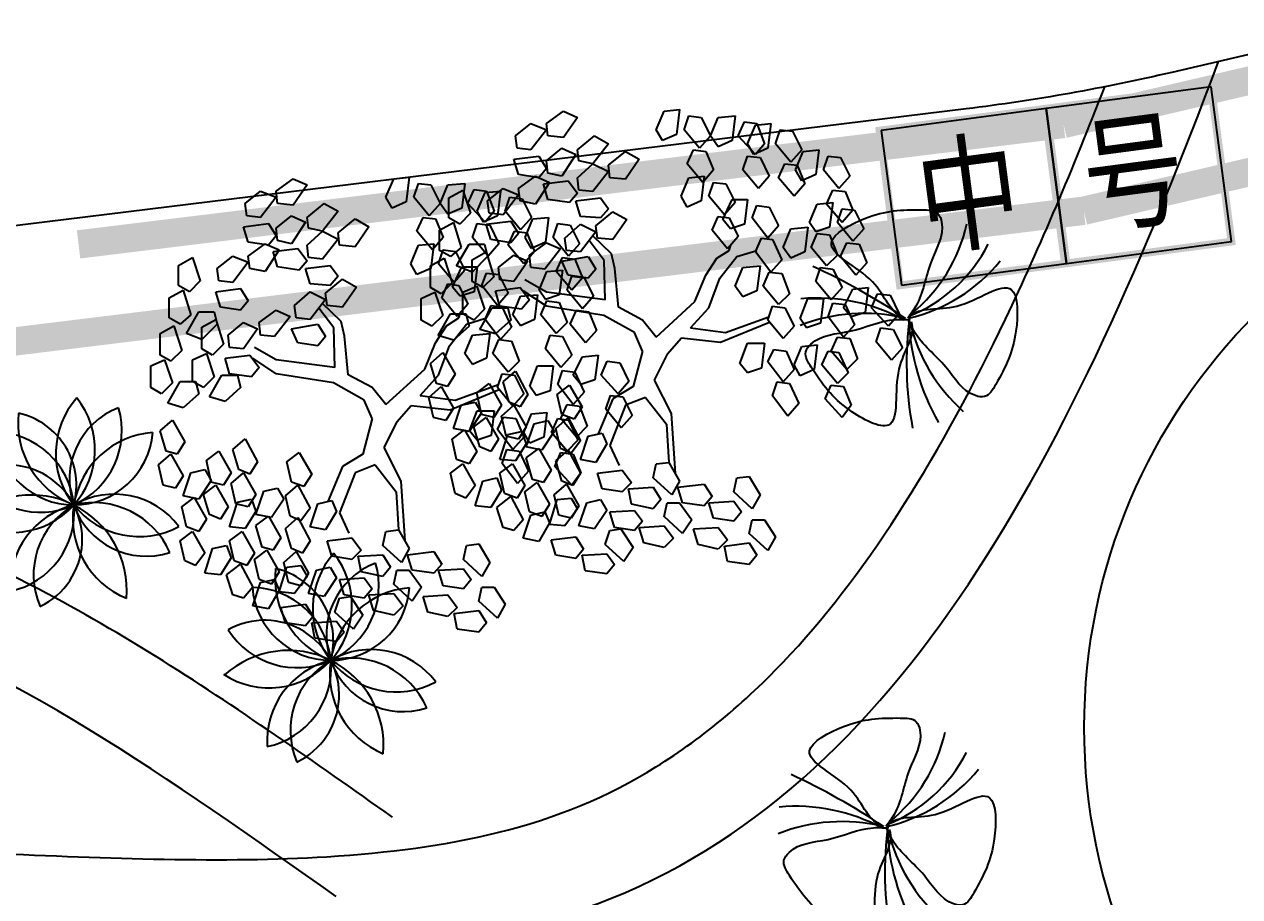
# Model space of a CAD drawing. Extents: x -809667 to 586099, y 3084146 to 3634412.
# Drawn here: x 381263.86 to 381271.35, y 3084223.87 to 3084229.25 of the extents above; entities that cross this region are included whole.
import ezdxf

# ---------------------------------------------------------------- set-up
doc = ezdxf.new("R2010")
doc.units = 0
doc.header["$LTSCALE"] = 0.5
doc.layers.get('0').update_dxf_attribs({"linetype": 'CONTINUOUS'})
for name, color, linetype in [('E-DIM-DQ', 7, 'CONTINUOUS'), ('E-SIG_TEXT', 7, 'CONTINUOUS'), ('WIRE-照明', 1, 'CONTINUOUS'), ('WIRE-通讯', 4, 'CONTINUOUS'), ('乔木', 84, 'CONTINUOUS'), ('文字', 7, 'CONTINUOUS'), ('树', 3, 'CONTINUOUS')]:
    doc.layers.add(name, color=color, linetype=linetype)
doc.styles.add('-宋体', font='', dxfattribs={"width": 0.6})
doc.styles.get('-宋体').set_extended_font_data('NSimSun')

# ---------------------------------------------------------------- blocks, each defined once
blk = doc.blocks.new('幌伞枫')
at = {"layer": '乔木', "color": 0}
for p, q in [((-530.7, 995.3), (-449.9, 1054)), ((-449.9, 1054), (-383.9, 1024.6)), ((-9.5, 965.9), (27.2, 1054)), ((27.2, 1054), (100.6, 1061.3)), ((100.6, 1061.3), (85.9, 943.9)), ((-677.5, 936.5), (-604.1, 995.3)), ((-604.1, 995.3), (-530.7, 965.9)), ((-523.3, 936.5), (-530.7, 995.3)), ((-383.9, 1024.6), (-449.9, 929.2)), ((122.6, 965.9), (144.7, 1032)), ((144.7, 1032), (203.4, 1024.6)), ((203.4, 1024.6), (247.4, 936.5)), ((247.4, 936.5), (284.1, 1024.6)), ((284.1, 1024.6), (364.9, 1032)), ((364.9, 1032), (350.2, 914.5)), ((379.5, 936.5), (408.9, 1002.6)), ((408.9, 1002.6), (467.6, 995.3)), ((423.6, 899.8), (460.3, 987.9)), ((460.3, 987.9), (533.7, 995.3)), ((467.6, 995.3), (504.3, 899.8)), ((533.7, 995.3), (519, 877.8)), ((-670.1, 877.8), (-677.5, 936.5)), ((-530.7, 965.9), (-604.1, 870.5)), ((-449.9, 929.2), (-523.3, 936.5)), ((-383.9, 870.5), (-303.1, 936.5)), ((-303.1, 936.5), (-237, 899.8)), ((19.9, 914.5), (-9.5, 965.9)), ((85.9, 943.9), (19.9, 914.5)), ((196, 877.8), (122.6, 965.9)), ((247.4, 936.5), (196, 877.8)), ((284.1, 885.2), (247.4, 936.5)), ((460.3, 848.5), (379.5, 936.5)), ((555.7, 899.8), (577.7, 965.9)), ((577.7, 965.9), (636.5, 958.6)), ((636.5, 958.6), (680.5, 870.5)), ((-604.1, 870.5), (-670.1, 877.8)), ((-530.7, 819.1), (-457.3, 877.8)), ((-457.3, 877.8), (-391.2, 848.5)), ((-376.5, 819.1), (-383.9, 870.5)), ((-237, 899.8), (-310.4, 804.4)), ((137.3, 804.4), (166.7, 870.5)), ((166.7, 870.5), (225.4, 863.1)), ((350.2, 914.5), (284.1, 885.2)), ((453, 848.5), (423.6, 899.8)), ((519, 877.8), (453, 848.5)), ((504.3, 899.8), (460.3, 848.5)), ((629.1, 811.8), (555.7, 899.8)), ((680.5, 870.5), (629.1, 811.8)), ((687.8, 863.1), (761.3, 870.5)), ((761.3, 870.5), (746.6, 753)), ((-684.8, 826.4), (-567.4, 841.1)), ((-662.8, 753), (-684.8, 826.4)), ((-567.4, 841.1), (-530.7, 782.4)), ((-523.3, 760.4), (-530.7, 819.1)), ((-391.2, 848.5), (-457.3, 745.7)), ((-310.4, 804.4), (-376.5, 819.1)), ((-237, 797.1), (-156.3, 863.1)), ((-156.3, 863.1), (-90.2, 826.4)), ((-90.2, 826.4), (-156.3, 731)), ((225.4, 863.1), (262.1, 775.1)), ((401.6, 775.1), (423.6, 841.1)), ((423.6, 841.1), (482.3, 833.8)), ((482.3, 833.8), (526.4, 745.7)), ((651.1, 775.1), (687.8, 863.1)), ((783.3, 775.1), (805.3, 841.1)), ((805.3, 841.1), (864, 833.8)), ((864, 833.8), (908.1, 745.7)), ((-567.4, 738.4), (-662.8, 753)), ((-530.7, 782.4), (-567.4, 738.4)), ((-457.3, 745.7), (-523.3, 760.4)), ((-383.9, 738.4), (-310.4, 804.4)), ((-310.4, 804.4), (-237, 767.7)), ((-237, 767.7), (-310.4, 672.3)), ((-229.7, 738.4), (-237, 797.1)), ((210.7, 716.3), (137.3, 804.4)), ((262.1, 775.1), (210.7, 716.3)), ((475, 687), (401.6, 775.1)), ((570.4, 738.4), (599.8, 804.4)), ((599.8, 804.4), (658.5, 797.1)), ((680.5, 723.7), (651.1, 775.1)), ((658.5, 797.1), (695.2, 709)), ((746.6, 753), (680.5, 723.7)), ((856.7, 687), (783.3, 775.1)), ((-662.8, 687), (-582, 745.7)), ((-582, 745.7), (-516, 716.3)), ((-516, 716.3), (-582, 613.6)), ((-545.3, 709), (-427.9, 723.7)), ((-523.3, 635.6), (-545.3, 709)), ((-427.9, 723.7), (-383.9, 665)), ((-376.5, 679.6), (-383.9, 738.4)), ((-156.3, 731), (-229.7, 738.4)), ((108, 650.3), (144.7, 738.4)), ((144.7, 738.4), (218.1, 745.7)), ((218.1, 745.7), (203.4, 628.2)), ((240.1, 650.3), (262.1, 716.3)), ((262.1, 716.3), (320.8, 709)), ((320.8, 709), (364.9, 620.9)), ((526.4, 745.7), (475, 687)), ((643.8, 650.3), (570.4, 738.4)), ((695.2, 709), (643.8, 650.3)), ((908.1, 745.7), (856.7, 687)), ((-993.1, 642.9), (-927, 679.6)), ((-993.1, 547.5), (-993.1, 642.9)), ((-927, 679.6), (-890.3, 569.5)), ((-809.6, 628.2), (-736.2, 687)), ((-736.2, 687), (-662.8, 657.6)), ((-662.8, 657.6), (-736.2, 562.2)), ((-655.4, 628.2), (-662.8, 687)), ((-420.6, 620.9), (-523.3, 635.6)), ((-383.9, 665), (-420.6, 620.9)), ((-391.2, 628.2), (-273.7, 642.9)), ((-310.4, 672.3), (-376.5, 679.6)), ((-273.7, 642.9), (-237, 591.5)), ((137.3, 598.9), (108, 650.3)), ((313.5, 562.2), (240.1, 650.3)), ((306.1, 540.2), (350.2, 635.6)), ((350.2, 635.6), (423.6, 635.6)), ((423.6, 635.6), (408.9, 518.1)), ((798, 613.6), (827.3, 679.6)), ((827.3, 679.6), (886, 672.3)), ((886, 672.3), (922.7, 584.2)), ((-802.3, 569.5), (-809.6, 628.2)), ((-582, 613.6), (-655.4, 628.2)), ((-369.2, 554.8), (-391.2, 628.2)), ((-295.8, 510.8), (-215, 576.9)), ((-237, 591.5), (-273.7, 547.5)), ((-215, 576.9), (-149, 540.2)), ((203.4, 628.2), (137.3, 598.9)), ((364.9, 620.9), (313.5, 562.2)), ((445.6, 547.5), (467.6, 606.2)), ((467.6, 606.2), (526.4, 598.9)), ((526.4, 598.9), (570.4, 510.8)), ((717.2, 525.5), (753.9, 613.6)), ((753.9, 613.6), (827.3, 620.9)), ((871.4, 525.5), (798, 613.6)), ((827.3, 620.9), (812.6, 503.5)), ((849.3, 525.5), (871.4, 591.5)), ((871.4, 591.5), (930.1, 584.2)), ((922.7, 584.2), (871.4, 525.5)), ((930.1, 584.2), (974.1, 496.1)), ((-1037.1, 488.8), (-971.1, 525.5)), ((-941.7, 518.1), (-993.1, 547.5)), ((-971.1, 525.5), (-934.4, 408)), ((-890.3, 569.5), (-941.7, 518.1)), ((-816.9, 518.1), (-699.5, 532.8)), ((-736.2, 562.2), (-802.3, 569.5)), ((-699.5, 532.8), (-662.8, 474.1)), ((-273.7, 547.5), (-369.2, 554.8)), ((-149, 540.2), (-215, 444.7)), ((254.8, 488.8), (284.1, 554.8)), ((284.1, 554.8), (335.5, 547.5)), ((342.8, 496.1), (306.1, 540.2)), ((335.5, 547.5), (379.5, 459.4)), ((519, 452.1), (445.6, 547.5)), ((746.6, 481.4), (717.2, 525.5)), ((922.7, 437.4), (849.3, 525.5)), ((-1037.1, 393.4), (-1037.1, 488.8)), ((-794.9, 444.7), (-816.9, 518.1)), ((-662.8, 474.1), (-699.5, 430.1)), ((-442.6, 452.1), (-369.2, 518.1)), ((-369.2, 518.1), (-295.8, 481.4)), ((-295.8, 481.4), (-369.2, 386)), ((-221.9, 376.9), (-310.5, 462.2)), ((-288.4, 452.1), (-295.8, 510.8)), ((328.2, 400.7), (254.8, 488.8)), ((408.9, 518.1), (342.8, 496.1)), ((570.4, 510.8), (519, 452.1)), ((592.4, 408), (629.1, 496.1)), ((629.1, 496.1), (709.9, 503.5)), ((709.9, 503.5), (695.2, 386)), ((724.5, 408), (753.9, 474.1)), ((812.6, 503.5), (746.6, 481.4)), ((753.9, 474.1), (812.6, 466.8)), ((812.6, 466.8), (849.3, 371.3)), ((974.1, 496.1), (922.7, 437.4)), ((-934.4, 408), (-985.8, 364)), ((-956.4, 320), (-897.7, 422.7)), ((-897.7, 422.7), (-824.3, 422.7)), ((-824.3, 422.7), (-809.6, 364)), ((-699.5, 430.1), (-794.9, 444.7)), ((-611.4, 371.3), (-530.7, 430.1)), ((-530.7, 430.1), (-464.6, 400.7)), ((-435.2, 393.4), (-442.6, 452.1)), ((-256.9, 345.9), (-327.2, 440.6)), ((-215, 444.7), (-288.4, 452.1)), ((379.5, 459.4), (328.2, 400.7)), ((335.5, 393.4), (344, 418.8)), ((460.3, 386), (489.7, 452.1)), ((489.7, 452.1), (541, 444.7)), ((541, 444.7), (585.1, 349.3)), ((629.1, 356.7), (592.4, 408)), ((798, 320), (724.5, 408)), ((864, 364), (893.4, 430.1)), ((893.4, 430.1), (952.1, 422.7)), ((952.1, 422.7), (988.8, 334.6)), ((-1081.2, 320), (-1015.1, 356.7)), ((-985.8, 364), (-1037.1, 393.4)), ((-1015.1, 356.7), (-978.4, 239.2)), ((-883, 349.3), (-816.9, 386)), ((-809.6, 364), (-883, 290.6)), ((-883, 246.5), (-883, 349.3)), ((-816.9, 386), (-780.2, 268.6)), ((-758.2, 312.6), (-684.8, 371.3)), ((-684.8, 371.3), (-618.7, 342)), ((-604.1, 312.6), (-611.4, 371.3)), ((-464.6, 400.7), (-538, 305.3)), ((-457.3, 342), (-332.5, 364)), ((-369.2, 386), (-435.2, 393.4)), ((-332.5, 364), (-295.8, 305.3)), ((-206.4, 307), (-221.9, 376.9)), ((225.4, 275.9), (276.8, 356.7)), ((276.8, 356.7), (335.5, 393.4)), ((291.5, 261.2), (372.2, 364)), ((372.2, 364), (467.6, 393.4)), ((533.7, 290.6), (460.3, 386)), ((585.1, 349.3), (533.7, 290.6)), ((695.2, 386), (629.1, 356.7)), ((849.3, 371.3), (798, 320)), ((937.4, 275.9), (864, 364)), ((-1081.2, 217.2), (-1081.2, 320)), ((-883, 290.6), (-956.4, 320)), ((-750.9, 253.9), (-758.2, 312.6)), ((-618.7, 342), (-684.8, 246.5)), ((-538, 305.3), (-604.1, 312.6)), ((-427.9, 275.9), (-457.3, 342)), ((-295.8, 305.3), (-332.5, 261.2)), ((-251.7, 158.5), (-256.9, 345.9)), ((-188.4, 124.2), (-206.4, 307)), ((364.9, 224.5), (401.6, 312.6)), ((401.6, 312.6), (482.3, 320)), ((482.3, 320), (467.6, 202.5)), ((497, 224.5), (526.4, 290.6)), ((526.4, 290.6), (585.1, 283.3)), ((746.6, 246.5), (768.6, 312.6)), ((768.6, 312.6), (827.3, 305.3)), ((827.3, 305.3), (871.4, 217.2)), ((988.8, 334.6), (937.4, 275.9)), ((-978.4, 239.2), (-1029.8, 187.8)), ((-831.6, 217.2), (-883, 246.5)), ((-780.2, 268.6), (-831.6, 217.2)), ((-684.8, 246.5), (-750.9, 253.9)), ((-530.7, 195.2), (-633.4, 253.9)), ((-332.5, 261.2), (-427.9, 275.9)), ((174, 151.1), (225.4, 275.9)), ((240.1, 121.8), (291.5, 261.2)), ((585.1, 283.3), (621.8, 187.8)), ((820, 158.5), (746.6, 246.5)), ((-1125.2, 165.8), (-1059.2, 195.2)), ((-1029.8, 187.8), (-1081.2, 217.2)), ((-1059.2, 195.2), (-1022.5, 85.1)), ((-927, 195.2), (-861, 224.5)), ((-927, 92.4), (-927, 195.2)), ((-861, 224.5), (-824.3, 114.4)), ((-772.9, 202.5), (-655.4, 217.2)), ((-750.9, 129.1), (-772.9, 202.5)), ((-655.4, 217.2), (-611.4, 158.5)), ((-530.7, 129.1), (-640.8, 202.5)), ((-251.7, 158.5), (-530.7, 195.2)), ((401.6, 173.1), (364.9, 224.5)), ((467.6, 202.5), (401.6, 173.1)), ((570.4, 136.4), (497, 224.5)), ((621.8, 187.8), (570.4, 136.4)), ((871.4, 217.2), (820, 158.5)), ((878.7, 121.8), (922.7, 209.8)), ((922.7, 209.8), (996.1, 217.2)), ((996.1, 217.2), (981.5, 99.7)), ((1010.8, 121.8), (1040.2, 187.8)), ((1040.2, 187.8), (1098.9, 180.5)), ((1098.9, 180.5), (1143, 92.4)), ((-1125.2, 63), (-1125.2, 165.8)), ((-846.3, 19), (-787.6, 121.8)), ((-787.6, 121.8), (-714.2, 121.8)), ((-648.1, 114.4), (-750.9, 129.1)), ((-714.2, 121.8), (-699.5, 63)), ((-611.4, 158.5), (-648.1, 114.4)), ((-259.1, 85.1), (-530.7, 129.1)), ((-75.6, 63), (-188.4, 124.2)), ((-9.5, -17.7), (174, 151.1)), ((152, 26.3), (240.1, 121.8)), ((519, 63), (541, 129.1)), ((541, 129.1), (599.8, 121.8)), ((599.8, 121.8), (643.8, 33.7)), ((673.2, 70.4), (709.9, 165.8)), ((709.9, 165.8), (783.3, 165.8)), ((783.3, 165.8), (768.6, 48.4)), ((805.3, 77.7), (827.3, 143.8)), ((827.3, 143.8), (886, 136.4)), ((915.4, 77.7), (878.7, 121.8)), ((886, 136.4), (930.1, 41)), ((1091.6, 33.7), (1010.8, 121.8)), ((-1073.9, 33.7), (-1125.2, 63)), ((-1022.5, 85.1), (-1073.9, 33.7)), ((-1044.5, -10.4), (-985.8, 92.4)), ((-985.8, 92.4), (-912.4, 92.4)), ((-875.7, 63), (-927, 92.4)), ((-912.4, 92.4), (-897.7, 33.7)), ((-824.3, 114.4), (-875.7, 63)), ((-699.5, 63), (-772.9, -3)), ((-112.3, 4.3), (-259.1, 85.1)), ((-9.5, -17.7), (-75.6, 63)), ((318.1, 4.2), (524.2, 78.5)), ((592.4, -25), (519, 63)), ((702.5, 26.3), (673.2, 70.4)), ((878.7, -17.7), (805.3, 77.7)), ((981.5, 99.7), (915.4, 77.7)), ((1143, 92.4), (1091.6, 33.7)), ((-897.7, 33.7), (-971.1, -32.4)), ((-772.9, -3), (-846.3, 19)), ((-75.6, -83.8), (-112.3, 4.3)), ((152, 26.3), (318.1, 4.2)), ((294.8, -42.4), (527, 53.4)), ((643.8, 33.7), (592.4, -25)), ((768.6, 48.4), (702.5, 26.3)), ((930.1, 41), (878.7, -17.7)), ((1032.8, -39.7), (1054.9, 26.3)), ((1054.9, 26.3), (1113.6, 19)), ((1113.6, 19), (1157.6, -69.1)), ((-971.1, -32.4), (-1044.5, -10.4)), ((-9.5, -17.7), (-9.5, -17.7)), ((-9.5, -17.7), (-9.5, -17.7)), ((-9.5, -17.7), (-9.5, -17.7)), ((-9.5, -17.7), (-9.5, -17.7)), ((-9.5, -17.7), (-9.5, -17.7)), ((-9.5, -17.7), (-9.5, -17.7)), ((-9.5, -17.7), (-9.5, -17.7)), ((-9.5, -17.7), (-9.5, -17.7)), ((-9.5, -17.7), (-9.5, -17.7)), ((-9.5, -17.7), (-9.5, -17.7)), ((-9.5, -17.7), (-9.5, -17.7)), ((-9.5, -17.7), (-9.5, -17.7)), ((-9.5, -17.7), (-9.5, -17.7)), ((-9.5, -17.7), (-9.5, -17.7)), ((-9.5, -17.7), (-9.5, -17.7)), ((-9.5, -17.7), (-9.5, -17.7)), ((-9.5, -17.7), (-9.5, -17.7)), ((-9.5, -17.7), (-9.5, -17.7)), ((-9.5, -17.7), (-9.5, -17.7)), ((-9.5, -17.7), (-9.5, -17.7)), ((-9.5, -17.7), (-9.5, -17.7)), ((-9.5, -17.7), (-9.5, -17.7)), ((-9.5, -17.7), (-9.5, -17.7)), ((-9.5, -17.7), (-9.5, -17.7)), ((-9.5, -17.7), (-9.5, -17.7)), ((-9.5, -17.7), (-9.5, -17.7)), ((-9.5, -17.7), (-9.5, -17.7)), ((-9.5, -17.7), (-9.5, -17.7)), ((-9.5, -17.7), (-9.5, -17.7)), ((-9.5, -17.7), (-9.5, -17.7)), ((-9.5, -17.7), (-9.5, -17.7)), ((-9.5, -17.7), (-9.5, -17.7)), ((-9.5, -17.7), (-9.5, -17.7)), ((-9.5, -17.7), (-9.5, -17.7)), ((-9.5, -17.7), (-9.5, -17.7)), ((-9.5, -17.7), (-9.5, -17.7)), ((-9.5, -17.7), (-9.5, -17.7)), ((-9.5, -17.7), (-9.5, -17.7)), ((-9.5, -17.7), (-9.5, -17.7)), ((-9.5, -17.7), (-9.5, -17.7)), ((41.9, -98.5), (109.5, -21.8)), ((109.5, -21.8), (294.8, -42.4)), ((386.9, -142.5), (423.6, -47.1)), ((423.6, -47.1), (504.3, -47.1)), ((504.3, -47.1), (489.7, -164.5)), ((680.5, -61.7), (753.9, -54.4)), ((753.9, -54.4), (739.2, -171.9)), ((820, -83.8), (849.3, -17.7)), ((849.3, -17.7), (908.1, -25)), ((908.1, -25), (944.8, -120.5)), ((1106.3, -127.8), (1032.8, -39.7)), ((-1081.2, -142.5), (-1022.5, -91.1)), ((-1022.5, -91.1), (-963.7, -193.9)), ((-75.6, -83.8), (-119.6, -252.6)), ((41.9, -98.5), (-19.6, -221.3)), ((519, -135.2), (548.4, -76.4)), ((548.4, -76.4), (607.1, -83.8)), ((607.1, -83.8), (643.8, -171.9)), ((643.8, -149.8), (680.5, -61.7)), ((775.9, -149.8), (805.3, -83.8)), ((805.3, -83.8), (856.7, -91.1)), ((893.4, -171.9), (820, -83.8)), ((856.7, -91.1), (900.7, -186.5)), ((1157.6, -69.1), (1106.3, -127.8)), ((-1051.8, -237.9), (-1081.2, -142.5)), ((423.6, -186.5), (386.9, -142.5)), ((489.7, -164.5), (423.6, -186.5)), ((592.4, -230.6), (519, -135.2)), ((643.8, -171.9), (592.4, -230.6)), ((673.2, -201.2), (643.8, -149.8)), ((739.2, -171.9), (673.2, -201.2)), ((849.3, -237.9), (775.9, -149.8)), ((944.8, -120.5), (893.4, -171.9)), ((-963.7, -193.9), (-1000.4, -252.6)), ((-736.2, -230.6), (-677.5, -179.2)), ((-706.8, -326), (-736.2, -230.6)), ((-677.5, -179.2), (-618.7, -289.3)), ((-19.6, -221.3), (61.7, -380.2)), ((541, -296.6), (563.1, -230.6)), ((563.1, -230.6), (621.8, -237.9)), ((900.7, -186.5), (849.3, -237.9)), ((-1088.5, -304), (-1029.8, -252.6)), ((-1000.4, -252.6), (-1051.8, -237.9)), ((-1029.8, -252.6), (-971.1, -355.4)), ((-861, -282), (-802.3, -237.9)), ((-839, -384.7), (-861, -282)), ((-802.3, -237.9), (-743.5, -340.7)), ((-479.3, -289.3), (-420.6, -245.3)), ((-420.6, -245.3), (-361.8, -348)), ((-119.6, -252.6), (-215, -311.3)), ((621.8, -237.9), (665.8, -333.3)), ((790.6, -311.3), (820, -245.3)), ((820, -245.3), (878.7, -252.6)), ((878.7, -252.6), (915.4, -340.7)), ((-1066.5, -399.4), (-1088.5, -304)), ((-971.1, -450.8), (-934.4, -340.7)), ((-934.4, -340.7), (-868.3, -326)), ((-868.3, -326), (-839, -377.4)), ((-743.5, -340.7), (-780.2, -399.4)), ((-743.5, -392.1), (-684.8, -340.7)), ((-655.4, -348), (-706.8, -326)), ((-684.8, -340.7), (-626.1, -443.5)), ((-618.7, -289.3), (-655.4, -348)), ((-457.3, -384.7), (-479.3, -289.3)), ((-215, -311.3), (-285.1, -477)), ((-156.3, -340.7), (-229.7, -531.5)), ((-60.9, -304), (-156.3, -340.7)), ((-60.9, -304), (38.4, -430.7)), ((614.4, -392.1), (541, -296.6)), ((665.8, -333.3), (614.4, -392.1)), ((871.4, -399.4), (790.6, -311.3)), ((915.4, -340.7), (871.4, -399.4)), ((-1007.8, -414.1), (-1066.5, -399.4)), ((-971.1, -355.4), (-1007.8, -414.1)), ((-839, -377.4), (-897.7, -465.5)), ((-875.7, -443.5), (-816.9, -399.4)), ((-780.2, -399.4), (-839, -384.7)), ((-816.9, -399.4), (-758.2, -502.2)), ((-721.5, -487.5), (-743.5, -392.1)), ((-486.6, -450.8), (-427.9, -399.4)), ((-398.5, -406.7), (-457.3, -384.7)), ((-427.9, -399.4), (-369.2, -509.5)), ((-361.8, -348), (-398.5, -406.7)), ((61.7, -380.2), (79.4, -664.1)), ((-978.4, -502.2), (-919.7, -458.1)), ((-897.7, -465.5), (-971.1, -450.8)), ((-919.7, -458.1), (-861, -560.9)), ((-846.3, -538.9), (-875.7, -443.5)), ((-626.1, -443.5), (-662.8, -502.2)), ((-626.1, -538.9), (-589.4, -428.8)), ((-589.4, -428.8), (-523.3, -414.1)), ((-523.3, -414.1), (-494, -465.5)), ((-464.6, -546.2), (-486.6, -450.8)), ((38.4, -430.7), (49.2, -612.3)), ((-956.4, -597.6), (-978.4, -502.2)), ((-758.2, -502.2), (-794.9, -560.9)), ((-750.9, -597.6), (-714.2, -480.2)), ((-662.8, -502.2), (-721.5, -487.5)), ((-714.2, -480.2), (-648.1, -465.5)), ((-648.1, -465.5), (-626.1, -524.2)), ((-494, -465.5), (-552.7, -553.6)), ((-369.2, -509.5), (-413.2, -568.2)), ((-369.2, -597.6), (-332.5, -487.5)), ((-332.5, -487.5), (-266.4, -472.8)), ((-266.4, -472.8), (-244.4, -524.2)), ((-861, -560.9), (-897.7, -619.6)), ((-794.9, -560.9), (-846.3, -538.9)), ((-626.1, -524.2), (-677.5, -604.9)), ((-552.7, -553.6), (-626.1, -538.9)), ((-626.1, -590.3), (-567.4, -546.2)), ((-567.4, -546.2), (-508.6, -649)), ((-486.6, -604.9), (-427.9, -553.6)), ((-413.2, -568.2), (-464.6, -546.2)), ((-427.9, -553.6), (-369.2, -663.7)), ((-244.4, -524.2), (-295.8, -612.3)), ((-229.7, -531.5), (-185.7, -627)), ((-985.8, -663.7), (-927, -619.6)), ((-897.7, -619.6), (-956.4, -597.6)), ((-927, -619.6), (-868.3, -722.4)), ((-677.5, -604.9), (-750.9, -597.6)), ((-750.9, -663.7), (-692.2, -619.6)), ((-692.2, -619.6), (-633.4, -722.4)), ((-596.7, -693), (-626.1, -590.3)), ((-457.3, -700.4), (-486.6, -604.9)), ((-295.8, -612.3), (-369.2, -597.6)), ((-24.2, -685.7), (-9.5, -619.6)), ((-9.5, -619.6), (49.2, -612.3)), ((49.2, -612.3), (100.6, -700.4)), ((-963.7, -759.1), (-985.8, -663.7)), ((-831.6, -700.4), (-765.6, -685.7)), ((-765.6, -685.7), (-743.5, -744.4)), ((-728.9, -759.1), (-750.9, -663.7)), ((-508.6, -649), (-545.3, -707.7)), ((-369.2, -663.7), (-405.9, -722.4)), ((-288.4, -663.7), (-171, -649)), ((-266.4, -737.1), (-288.4, -663.7)), ((-171, -649), (-126.9, -707.7)), ((63.9, -766.4), (-24.2, -685.7)), ((357.5, -751.7), (372.2, -685.7)), ((372.2, -685.7), (430.9, -678.3)), ((430.9, -678.3), (482.3, -766.4)), ((-868.3, -722.4), (-912.4, -781.1)), ((-868.3, -817.8), (-831.6, -700.4)), ((-743.5, -744.4), (-794.9, -825.2)), ((-633.4, -722.4), (-670.1, -781.1)), ((-633.4, -751.7), (-574.7, -707.7)), ((-545.3, -707.7), (-596.7, -693)), ((-574.7, -707.7), (-516, -810.5)), ((-494, -766.4), (-435.2, -715)), ((-405.9, -722.4), (-457.3, -700.4)), ((-435.2, -715), (-376.5, -817.8)), ((-171, -751.7), (-266.4, -737.1)), ((-126.9, -707.7), (-171, -751.7)), ((-141.6, -737.1), (-24.2, -729.7)), ((-126.9, -810.5), (-141.6, -737.1)), ((-24.2, -729.7), (12.5, -788.5)), ((100.6, -700.4), (63.9, -766.4)), ((93.3, -729.7), (218.1, -715)), ((115.3, -803.1), (93.3, -729.7)), ((218.1, -715), (254.8, -773.8)), ((-912.4, -781.1), (-963.7, -759.1)), ((-765.6, -825.2), (-699.5, -773.8)), ((-670.1, -781.1), (-728.9, -759.1)), ((-699.5, -773.8), (-640.8, -883.9)), ((-611.4, -847.2), (-633.4, -751.7)), ((-516, -905.9), (-479.3, -788.5)), ((-471.9, -861.9), (-494, -766.4)), ((-479.3, -788.5), (-413.2, -781.1)), ((-413.2, -781.1), (-383.9, -832.5)), ((-376.5, -913.2), (-339.8, -803.1)), ((-339.8, -803.1), (-273.7, -788.5)), ((-273.7, -788.5), (-244.4, -839.8)), ((12.5, -788.5), (-24.2, -832.5)), ((27.2, -869.2), (41.9, -803.1)), ((41.9, -803.1), (100.6, -803.1)), ((100.6, -803.1), (159.3, -883.9)), ((218.1, -817.8), (115.3, -803.1)), ((254.8, -773.8), (218.1, -817.8)), ((240.1, -803.1), (357.5, -795.8)), ((262.1, -876.5), (240.1, -803.1)), ((445.6, -832.5), (357.5, -751.7)), ((357.5, -795.8), (394.2, -847.2)), ((482.3, -766.4), (445.6, -832.5)), ((-794.9, -825.2), (-868.3, -817.8)), ((-736.2, -920.6), (-765.6, -825.2)), ((-640.8, -972), (-604.1, -861.9)), ((-552.7, -869.2), (-611.4, -847.2)), ((-604.1, -861.9), (-538, -847.2)), ((-516, -810.5), (-552.7, -869.2)), ((-538, -847.2), (-516, -898.6)), ((-413.2, -876.5), (-471.9, -861.9)), ((-383.9, -832.5), (-442.6, -913.2)), ((-376.5, -817.8), (-413.2, -876.5)), ((-244.4, -839.8), (-303.1, -927.9)), ((-229.7, -847.2), (-112.3, -839.8)), ((-207.7, -920.6), (-229.7, -847.2)), ((-24.2, -832.5), (-126.9, -810.5)), ((-112.3, -839.8), (-75.6, -891.2)), ((394.2, -847.2), (357.5, -891.2)), ((-684.8, -935.3), (-736.2, -920.6)), ((-640.8, -883.9), (-684.8, -935.3)), ((-516, -898.6), (-567.4, -986.6)), ((-442.6, -913.2), (-516, -905.9)), ((-303.1, -927.9), (-376.5, -913.2)), ((-112.3, -935.3), (-207.7, -920.6)), ((-75.6, -891.2), (-112.3, -935.3)), ((-90.2, -920.6), (27.2, -913.2)), ((-68.2, -994), (-90.2, -920.6)), ((115.3, -949.9), (27.2, -869.2)), ((27.2, -913.2), (71.3, -972)), ((159.3, -883.9), (115.3, -949.9)), ((166.7, -927.9), (284.1, -920.6)), ((357.5, -891.2), (262.1, -876.5)), ((284.1, -920.6), (328.2, -979.3)), ((430.9, -949.9), (445.6, -883.9)), ((445.6, -883.9), (504.3, -883.9)), ((504.3, -883.9), (555.7, -964.6)), ((-567.4, -986.6), (-640.8, -972)), ((-508.6, -979.3), (-391.2, -964.6)), ((-486.6, -1052.7), (-508.6, -979.3)), ((-391.2, -964.6), (-354.5, -1023.3)), ((-251.7, -1001.3), (-229.7, -935.3)), ((-229.7, -935.3), (-178.3, -927.9)), ((-178.3, -927.9), (-119.6, -1016)), ((71.3, -972), (27.2, -1016)), ((188.7, -1001.3), (166.7, -927.9)), ((328.2, -979.3), (284.1, -1023.3)), ((519, -1030.7), (430.9, -949.9)), ((555.7, -964.6), (519, -1030.7)), ((-354.5, -1023.3), (-391.2, -1067.4)), ((-163.6, -1082.1), (-251.7, -1001.3)), ((-119.6, -1016), (-163.6, -1082.1)), ((27.2, -1016), (-68.2, -994)), ((284.1, -1023.3), (188.7, -1001.3)), ((313.5, -1008.7), (430.9, -994)), ((328.2, -1082.1), (313.5, -1008.7)), ((430.9, -994), (467.6, -1052.7)), ((-391.2, -1067.4), (-486.6, -1052.7)), ((-361.8, -1052.7), (-244.4, -1045.4)), ((-347.2, -1126.1), (-361.8, -1052.7)), ((-244.4, -1045.4), (-207.7, -1096.7)), ((430.9, -1096.7), (328.2, -1082.1)), ((467.6, -1052.7), (430.9, -1096.7)), ((-244.4, -1140.8), (-347.2, -1126.1)), ((-207.7, -1096.7), (-244.4, -1140.8))]:
    blk.add_line(p, q, dxfattribs=at)
blk = doc.blocks.new('A$C46A015EA')
at = {"layer": '树', "color": 0, "linetype": 'Continuous'}
for centre, radius, start, end in [((1.328, 4.096), 1.969, 227.5644, 31.3305), ((0.798, 3.475), 1.995, 251.8163, 53.749), ((3.771, 4.188), 2.005, 153.4396, 313.5861), ((4.101, 3.626), 1.85, 126.1691, 303.0486), ((2.09, 4.411), 1.899, 199.3601, 10.491), ((4.644, 2.796), 2.077, 109.3184, 262.8778), ((0.796, 2.582), 1.783, 359.791, 92.4715), ((2.814, 4.682), 2.119, 188.6399, 263.6226), ((0.762, 1.899), 1.939, 297.0245, 103.8489), ((1.257, 1.36), 1.796, 310.7789, 134.4149), ((3.957, 1.204), 1.944, 51.9802, 218.2571), ((3.546, 0.815), 2.009, 38.8778, 198.6816), ((2.13, 0.326), 2.294, 10.2667, 147.1518)]:
    blk.add_arc(centre, radius, start, end, dxfattribs=at)
blk = doc.blocks.new('白玉兰')
at = {"color": 0}
for centre, radius, start, end in [((-1261, 1665), 2054, 309.3934, 347.1655), ((-713, 1844), 1941, 291.8214, 332.6346), ((-4729, -6984), 8429, 56.1879, 65.279), ((-478, 2077), 2115, 283.2993, 320.8528), ((-1148, -2037), 2310, 61.625, 95.1491), ((-559, -2135), 2214, 76.7033, 111.4018), ((4371, -556), 4392, 172.1708, 190.6677), ((2827, 107), 2821, 182.2544, 209.8868), ((2146, 475), 2185, 193.3063, 228.4107)]:
    blk.add_arc(centre, radius, start, end, dxfattribs=at)
for points in [[(-33, 16), (-233, 73), (-342, 562), (-1254, 922), (-425, 1375), (-33, 1392), (376, 1386), (477, 1091), (236, 716), (185, 277), (29, 67), (-7, 18)], [(8, 31), (155, 177), (635, 34), (1395, 653), (1385, -291), (1209, -641), (1004, -995), (697, -939), (487, -546), (129, -287), (22, -49), (-3, 7)], [(36, -22), (99, -220), (-250, -580), (-51, -1540), (-885, -1095), (-1114, -777), (-1334, -432), (-1142, -186), (-697, -181), (-301, 17), (-41, 2), (21, -1)]]:
    blk.add_open_spline(points, degree=3, knots=[0, 0, 0, 0, 621.989778, 1340.944545, 1869.007736, 2592.427455, 2798.699245, 2915.827596, 3435.261502, 4029.77129, 4212.300518, 4212.300518, 4212.300518, 4212.300518], dxfattribs=at)
blk = doc.blocks.new('123213')
at = {"layer": '文字', "color": 8, "linetype": 'Continuous', "flags": 128}
blk.add_lwpolyline([(381898.2947, 3087098.4547), (381864.7822, 3087090.6215, -0.026829), (381863.5152, 3087090.3962), (381824.8017, 3087085.6367)], format="xyb", dxfattribs=at)
at = {"layer": '文字', "color": 8, "linetype": 'Continuous'}
blk.add_circle((381867.8422, 3087086.5821), 3.5997, dxfattribs=at)
for points, knots in [([(381844.5609, 3087081.0936), (381846.499, 3087080.8518), (381849.8812, 3087080.4297), (381852.9704, 3087086.7947), (381861.7252, 3087083.3889), (381864.1778, 3087088.3114), (381865.0711, 3087090.689)], [0, 0, 0, 0, 5.241038, 9.145639, 17.995635, 24.640422, 24.640422, 24.640422, 24.640422]), ([(381844.6352, 3087081.689), (381844.9347, 3087081.6516), (381845.2315, 3087081.6146), (381846.1068, 3087081.5176), (381846.6705, 3087081.4722), (381847.5904, 3087081.4804), (381847.9638, 3087081.5133), (381848.6476, 3087081.6572), (381848.9561, 3087081.7685), (381849.3946, 3087082.0228), (381849.5454, 3087082.1351), (381849.853, 3087082.4134), (381850.0065, 3087082.5764), (381850.464, 3087083.1066), (381850.7684, 3087083.5187), (381851.3109, 3087084.1642), (381851.5274, 3087084.4035), (381851.9625, 3087084.7983), (381852.1754, 3087084.9612), (381852.6207, 3087085.2337), (381852.8531, 3087085.3463), (381853.7826, 3087085.7073), (381854.5208, 3087085.8099), (381856.0105, 3087085.8766), (381856.7654, 3087085.8396), (381858.2278, 3087085.7744), (381858.9354, 3087085.7463), (381859.9522, 3087085.8083), (381860.306, 3087085.8549), (381860.9893, 3087086.023), (381861.3042, 3087086.1546), (381861.898, 3087086.5218), (381862.1736, 3087086.755), (381862.9303, 3087087.5715), (381863.3657, 3087088.282), (381863.9723, 3087089.5502), (381864.1742, 3087090.0316), (381864.369, 3087090.5325)], [0, 0, 0, 0, 0.809904, 0.809904, 2.429711, 2.429711, 3.66837, 3.66837, 4.926642, 4.926642, 5.673722, 5.673722, 6.420801, 6.420801, 7.887995, 7.887995, 8.767827, 8.767827, 9.468061, 9.468061, 10.168296, 10.168296, 12.19742, 12.19742, 14.226544, 14.226544, 16.255668, 16.255668, 17.461197, 17.461197, 18.836307, 18.836307, 20.211417, 20.211417, 22.844117, 22.844117, 24.28999, 24.28999, 24.28999, 24.28999]), ([(381859.9763, 3087086.0295), (381859.7387, 3087086.1977), (381859.4989, 3087086.3676), (381858.7694, 3087086.8681), (381858.2704, 3087087.1901), (381857.4065, 3087087.6362), (381857.0548, 3087087.7903), (381856.3262, 3087088.0271), (381855.9562, 3087088.1079), (381854.6403, 3087088.2738), (381853.6835, 3087088.1764), (381851.7854, 3087087.6992), (381850.8416, 3087087.3194), (381848.9794, 3087086.4011), (381848.0608, 3087085.8619), (381846.409, 3087084.8234), (381845.6725, 3087084.3312), (381844.9526, 3087083.8663)], [0, 0, 0, 0, 0.838582, 0.838582, 2.515746, 2.515746, 3.607863, 3.607863, 4.699979, 4.699979, 7.466248, 7.466248, 10.232516, 10.232516, 12.998785, 12.998785, 15.338185, 15.338185, 15.338185, 15.338185]), ([(381859.6296, 3087085.5399), (381858.6184, 3087086.2558), (381854.8496, 3087088.9242), (381849.6462, 3087086.2505), (381846.0049, 3087083.8332), (381845.4217, 3087083.455)], [0, 0, 0, 0, 3.569995, 13.305729, 15.183835, 15.183835, 15.183835, 15.183835])]:
    blk.add_open_spline(points, degree=3, knots=knots, dxfattribs=at)
for name, p, xscale, yscale, zscale in [('幌伞枫', (381861.6162, 3087089.0121), 0.0013, 0.0013, 0.0013), ('幌伞枫', (381859.9494, 3087088.5956), 0.0013, 0.0013, 0.0013), ('白玉兰', (381863.1573, 3087089.0967), 0.0004880798049271107, 0.0004880798049271107, 0.04880798235096967), ('白玉兰', (381863.023, 3087085.9627), 0.0004880798049271107, 0.0004880798049271107, 0.04880798235096967)]:
    blk.add_blockref(name, p, dxfattribs=dict(at, xscale=xscale, yscale=yscale, zscale=zscale))
at = {"layer": '文字', "color": 8, "linetype": 'Continuous', "xscale": 0.2560000000000001, "yscale": 0.2560000000000001, "zscale": 0.2560000000000001, "rotation": 344.8935626644683}
for p in [(381857.2032, 3087087.4892), (381858.7873, 3087086.531)]:
    blk.add_blockref('A$C46A015EA', p, dxfattribs=at)
blk = doc.blocks.new('RQWE')
at = {"layer": 'E-DIM-DQ', "const_width": 0.075, "elevation": -0.017}
for points in [[(78.17, -95.5), (76.567, -95.5), (76.567, -97.004), (78.17, -97.004)], [(79.788, -95.5), (78.185, -95.5), (78.185, -97.004), (79.788, -97.004)]]:
    blk.add_lwpolyline(points, close=True, dxfattribs=at)
at = {"layer": 'E-SIG_TEXT', "color": 3}
for p, q in [((78.185, -95.5, -0.017), (76.582, -95.5, -0.017)), ((76.582, -95.5, -0.017), (76.582, -97.004, -0.017)), ((79.788, -95.5, -0.017), (78.185, -95.5, -0.017)), ((78.185, -95.5, -0.017), (78.185, -97.004, -0.017)), ((78.185, -97.004, -0.017), (78.185, -95.5, -0.017)), ((79.788, -97.004, -0.017), (79.788, -95.5, -0.017)), ((76.582, -97.004, -0.017), (78.185, -97.004, -0.017)), ((78.185, -97.004, -0.017), (79.788, -97.004, -0.017))]:
    blk.add_line(p, q, dxfattribs=at)
at = {"layer": 'E-SIG_TEXT', "color": 3, "style": '-宋体', "width": 0.8}
for s, p in [('中', (76.846, -96.664, -0.017)), ('号', (78.449, -96.664, -0.017))]:
    blk.add_text(s, height=0.9, rotation=360, dxfattribs=at).set_placement(p)

msp = doc.modelspace()

# ---------------------------------------------------------------- linework, layer by layer
at = {"layer": 'WIRE-照明', "linetype": 'Continuous', "const_width": 0.175}
for points in [[(381270.3899, 3084228.0987), (381284.1474, 3084231.3082)], [(381246.3075, 3084225.1534), (381270.3899, 3084228.0987)]]:
    msp.add_lwpolyline(points, dxfattribs=at)
at = {"layer": 'WIRE-通讯', "linetype": 'Continuous', "const_width": 0.175}
for points in [[(381270.2648, 3084228.6338), (381301.9027, 3084236.0145)], [(381264.1918, 3084227.8911), (381270.2648, 3084228.6338)]]:
    msp.add_lwpolyline(points, dxfattribs=at)

# ---------------------------------------------------------------- block references
at = {"linetype": 'Continuous', "xscale": 0.6399999999999999, "yscale": 0.6399999999999999, "zscale": 0.6399999999999999, "rotation": 7.517267194531851}
msp.add_blockref('RQWE', (381212.5529, 3084282.7767, 0.0108), dxfattribs=at)
at = {"layer": '文字', "color": 8}
msp.add_blockref('123213', (-593.8497, -2861.6696), dxfattribs=at)

doc.saveas('drawing.dxf')
